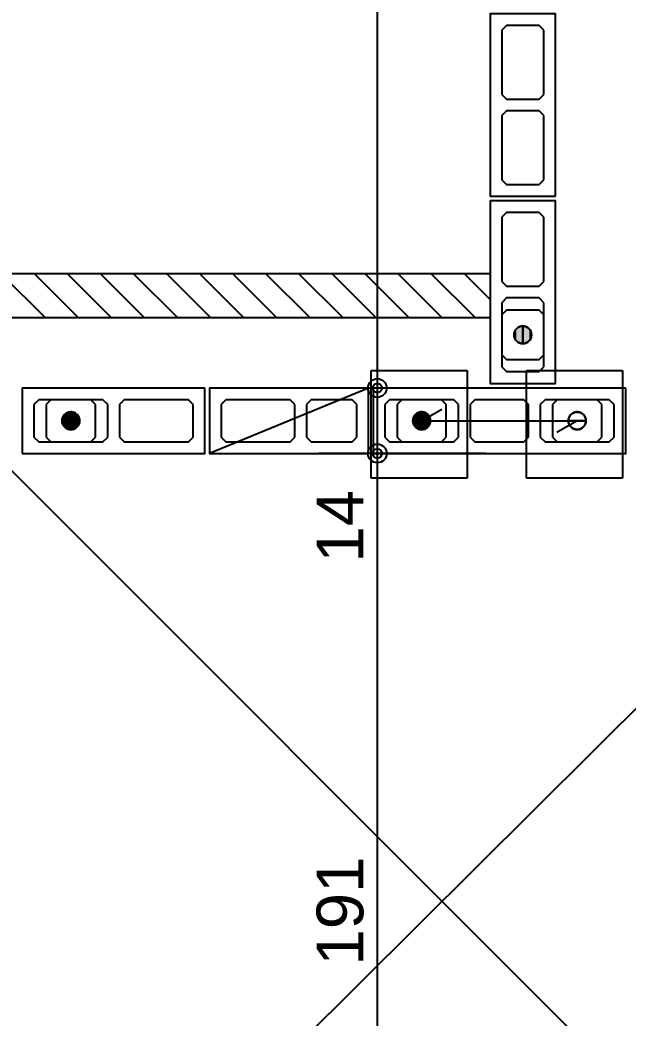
# Model space of a CAD drawing. Extents: x 0 to 119, y 0 to 84.
# Drawn here: x 34.424 to 37.024, y 59.912 to 64.181 of the extents above; entities that cross this region are included whole.
import ezdxf

# ---------------------------------------------------------------- set-up
doc = ezdxf.new("R2010")
doc.units = 0
doc.header["$MEASUREMENT"] = 0
doc.linetypes.add('ESTILO_TQS_0003', pattern=[1.5, 0.5, -0.4, 0.1, -0.5])
doc.linetypes.add('ESTILO_TQS_0005', pattern=[0.4, 0.3, -0.1])
for name, color, linetype in [('27', 250, 'CONTINUOUS'), ('29', 9, 'CONTINUOUS'), ('3', 7, 'CONTINUOUS'), ('31', 10, 'CONTINUOUS'), ('35', 255, 'CONTINUOUS')]:
    doc.layers.add(name, color=color, linetype=linetype)
doc.styles.add('TQS_ARIAL', font='arial.ttf')

msp = doc.modelspace()

# ---------------------------------------------------------------- linework, layer by layer
at = {"layer": '27', "color": 250, "linetype": 'ESTILO_TQS_0005'}
for points in [[(36.64366, 63.84168), (36.66366, 63.86168), (36.66366, 64.13668), (36.64366, 64.15668), (36.50366, 64.15668), (36.48366, 64.13668), (36.48366, 63.86168), (36.50366, 63.84168), (36.64366, 63.84168)], [(36.64366, 63.47668), (36.66366, 63.49668), (36.66366, 63.77168), (36.64366, 63.79168), (36.50366, 63.79168), (36.48366, 63.77168), (36.48366, 63.49668), (36.50366, 63.47668), (36.64366, 63.47668)], [(36.64366, 63.04168), (36.66366, 63.06168), (36.66366, 63.33668), (36.64366, 63.35668), (36.50366, 63.35668), (36.48366, 63.33668), (36.48366, 63.06168), (36.50366, 63.04168), (36.64366, 63.04168)], [(36.64366, 62.67668), (36.66366, 62.69668), (36.66366, 62.97168), (36.64366, 62.99168), (36.50366, 62.99168), (36.48366, 62.97168), (36.48366, 62.69668), (36.50366, 62.67668), (36.64366, 62.67668)], [(34.48366, 62.39668), (34.50366, 62.37668), (34.77866, 62.37668), (34.79866, 62.39668), (34.79866, 62.53668), (34.77866, 62.55668), (34.50366, 62.55668), (34.48366, 62.53668), (34.48366, 62.39668)], [(34.84866, 62.39668), (34.86866, 62.37668), (35.14366, 62.37668), (35.16366, 62.39668), (35.16366, 62.53668), (35.14366, 62.55668), (34.86866, 62.55668), (34.84866, 62.53668), (34.84866, 62.39668)], [(35.59866, 62.53668), (35.57866, 62.55668), (35.30366, 62.55668), (35.28366, 62.53668), (35.28366, 62.39668), (35.30366, 62.37668), (35.57866, 62.37668), (35.59866, 62.39668), (35.59866, 62.53668)], [(35.86366, 62.53668), (35.84366, 62.55668), (35.66866, 62.55668), (35.64866, 62.53668), (35.64866, 62.39668), (35.66866, 62.37668), (35.84366, 62.37668), (35.86366, 62.39668), (35.86366, 62.53668)], [(36.29866, 62.53668), (36.27866, 62.55668), (36.00366, 62.55668), (35.98366, 62.53668), (35.98366, 62.39668), (36.00366, 62.37668), (36.27866, 62.37668), (36.29866, 62.39668), (36.29866, 62.53668)], [(36.59866, 62.53668), (36.57866, 62.55668), (36.36866, 62.55668), (36.34866, 62.53668), (36.34866, 62.39668), (36.36866, 62.37668), (36.57866, 62.37668), (36.59866, 62.39668), (36.59866, 62.53668)], [(36.96366, 62.53668), (36.94366, 62.55668), (36.66866, 62.55668), (36.64866, 62.53668), (36.64866, 62.39668), (36.66866, 62.37668), (36.94366, 62.37668), (36.96366, 62.39668), (36.96366, 62.53668)]]:
    msp.add_lwpolyline(points, dxfattribs=at)
at = {"layer": '29', "color": 9, "linetype": 'Continuous'}
for p, q in [((34.342538, 63.096776), (34.532538, 62.906776)), ((34.48396, 63.096776), (34.67396, 62.906776)), ((34.625381, 63.096776), (34.815381, 62.906776)), ((34.766803, 63.096776), (34.956803, 62.906776)), ((34.908224, 63.096776), (35.098224, 62.906776)), ((35.049645, 63.096776), (35.239645, 62.906776)), ((35.191067, 63.096776), (35.381067, 62.906776)), ((35.332488, 63.096776), (35.522488, 62.906776)), ((35.473909, 63.096776), (35.663909, 62.906776)), ((35.615331, 63.096776), (35.805331, 62.906776)), ((35.756752, 63.096776), (35.946752, 62.906776)), ((35.898173, 63.096776), (36.088173, 62.906776)), ((36.039595, 63.096776), (36.229595, 62.906776)), ((36.181016, 63.096776), (36.371016, 62.906776)), ((36.322437, 63.096776), (36.43366, 62.985553)), ((38.13366, 58.50668), (34.31366, 62.32668)), ((34.31366, 58.50668), (38.13366, 62.30668))]:
    msp.add_line(p, q, dxfattribs=at)
msp.add_lwpolyline([(33.193618, 62.606428), (33.193618, 64.515662), (33.383514, 64.515662), (33.383514, 63.096776), (36.43366, 63.096776), (36.43366, 62.906776), (33.383618, 62.906776), (33.383618, 62.60668), (33.193618, 62.60668)], dxfattribs=at)
at = {"layer": '3', "color": 7, "linetype": 'Continuous'}
for p, q in [((36.50366, 62.93918), (36.48366, 62.91918)), ((36.48366, 62.91918), (36.48366, 62.74918)), ((36.64366, 62.93918), (36.50366, 62.93918)), ((36.66366, 62.91918), (36.64366, 62.93918)), ((36.66366, 62.74918), (36.66366, 62.91918)), ((36.48366, 62.74918), (36.50366, 62.72918)), ((36.64366, 62.72918), (36.66366, 62.74918)), ((36.50366, 62.72918), (36.64366, 62.72918)), ((35.91366, 62.60668), (35.23366, 62.32668)), ((34.55616, 62.55668), (34.53616, 62.53668)), ((34.53616, 62.53668), (34.53616, 62.39668)), ((34.72616, 62.55668), (34.55616, 62.55668)), ((34.74616, 62.53668), (34.72616, 62.55668)), ((34.74616, 62.39668), (34.74616, 62.53668)), ((36.05616, 62.55668), (36.03616, 62.53668)), ((36.03616, 62.53668), (36.03616, 62.39668)), ((36.22616, 62.55668), (36.05616, 62.55668)), ((36.24616, 62.53668), (36.22616, 62.55668)), ((36.24616, 62.39668), (36.24616, 62.53668)), ((36.72116, 62.55668), (36.70116, 62.53668)), ((36.70116, 62.53668), (36.70116, 62.39668)), ((36.89116, 62.55668), (36.72116, 62.55668)), ((36.91116, 62.53668), (36.89116, 62.55668)), ((36.91116, 62.39668), (36.91116, 62.53668)), ((36.14116, 62.46668), (36.227763, 62.51668)), ((36.14116, 62.46668), (36.80616, 62.46668)), ((36.80616, 62.46668), (36.719557, 62.41668)), ((34.53616, 62.39668), (34.55616, 62.37668)), ((34.55616, 62.37668), (34.72616, 62.37668)), ((34.72616, 62.37668), (34.74616, 62.39668)), ((36.03616, 62.39668), (36.05616, 62.37668)), ((36.05616, 62.37668), (36.22616, 62.37668)), ((36.22616, 62.37668), (36.24616, 62.39668)), ((36.70116, 62.39668), (36.72116, 62.37668)), ((36.72116, 62.37668), (36.89116, 62.37668)), ((36.89116, 62.37668), (36.91116, 62.39668))]:
    msp.add_line(p, q, dxfattribs=at)
for points in [[(36.71366, 63.42668), (36.71366, 64.20668), (36.43366, 64.20668), (36.43366, 63.42668), (36.71366, 63.42668)], [(36.71366, 62.62668), (36.71366, 63.40668), (36.43366, 63.40668), (36.43366, 62.62668), (36.71366, 62.62668)], [(36.57366, 62.83478), (36.573721, 62.834777), (36.573781, 62.834768), (36.57384, 62.834752), (36.573897, 62.834731), (36.573951, 62.834705), (36.574003, 62.834672), (36.574051, 62.834635), (36.574095, 62.834593), (36.574134, 62.834547), (36.574169, 62.834497), (36.574199, 62.834444), (36.574223, 62.834388), (36.574241, 62.83433), (36.574253, 62.834271), (36.574259, 62.83421), (36.574259, 62.83415), (36.574253, 62.834089), (36.574241, 62.83403), (36.574223, 62.833972), (36.574199, 62.833916), (36.574169, 62.833863), (36.574134, 62.833813), (36.574095, 62.833767), (36.574051, 62.833725), (36.574003, 62.833688), (36.573951, 62.833655), (36.573897, 62.833629), (36.57384, 62.833608), (36.573781, 62.833592), (36.573721, 62.833583), (36.57366, 62.83358), (36.57366, 62.87198), (36.569836, 62.871786), (36.566051, 62.871206), (36.562344, 62.870246), (36.558753, 62.868917), (36.555316, 62.86723), (36.552066, 62.865205), (36.549038, 62.862861), (36.546263, 62.860223), (36.543769, 62.857318), (36.541581, 62.854175), (36.539723, 62.850827), (36.538213, 62.847308), (36.537067, 62.843655), (36.536296, 62.839904), (36.535909, 62.836095), (36.535909, 62.832265), (36.536296, 62.828456), (36.537067, 62.824705), (36.538213, 62.821052), (36.539723, 62.817533), (36.541581, 62.814185), (36.543769, 62.811042), (36.546263, 62.808137), (36.549038, 62.805499), (36.552066, 62.803155), (36.555316, 62.80113), (36.558753, 62.799443), (36.562344, 62.798114), (36.566051, 62.797154), (36.569836, 62.796574), (36.57366, 62.79638), (36.57366, 62.83478)], [(36.57366, 62.83358), (36.573599, 62.833583), (36.573539, 62.833592), (36.57348, 62.833608), (36.573423, 62.833629), (36.573369, 62.833655), (36.573317, 62.833688), (36.573269, 62.833725), (36.573225, 62.833767), (36.573186, 62.833813), (36.573151, 62.833863), (36.573121, 62.833916), (36.573097, 62.833972), (36.573079, 62.83403), (36.573067, 62.834089), (36.573061, 62.83415), (36.573061, 62.83421), (36.573067, 62.834271), (36.573079, 62.83433), (36.573097, 62.834388), (36.573121, 62.834444), (36.573151, 62.834497), (36.573186, 62.834547), (36.573225, 62.834593), (36.573269, 62.834635), (36.573317, 62.834672), (36.573369, 62.834705), (36.573423, 62.834731), (36.57348, 62.834752), (36.573539, 62.834768), (36.573599, 62.834777), (36.57366, 62.83478), (36.57366, 62.79638), (36.577484, 62.796574), (36.581269, 62.797154), (36.584976, 62.798114), (36.588567, 62.799443), (36.592004, 62.80113), (36.595254, 62.803155), (36.598282, 62.805499), (36.601057, 62.808137), (36.603551, 62.811042), (36.605739, 62.814185), (36.607597, 62.817533), (36.609107, 62.821052), (36.610253, 62.824705), (36.611024, 62.828456), (36.611411, 62.832265), (36.611411, 62.836095), (36.611024, 62.839904), (36.610253, 62.843655), (36.609107, 62.847308), (36.607597, 62.850827), (36.605739, 62.854175), (36.603551, 62.857318), (36.601057, 62.860223), (36.598282, 62.862861), (36.595254, 62.865205), (36.592004, 62.86723), (36.588567, 62.868917), (36.584976, 62.870246), (36.581269, 62.871206), (36.577484, 62.871786), (36.57366, 62.87198), (36.57366, 62.83358)], [(34.43366, 62.32668), (35.21366, 62.32668), (35.21366, 62.60668), (34.43366, 62.60668), (34.43366, 62.32668)], [(35.91366, 62.60668), (35.23366, 62.60668), (35.23366, 62.32668), (35.91366, 62.32668), (35.91366, 62.60668)], [(37.01366, 62.60668), (35.93366, 62.60668), (35.93366, 62.32668), (37.01366, 62.32668), (37.01366, 62.60668)], [(34.64176, 62.46668), (34.641757, 62.466619), (34.641748, 62.466559), (34.641732, 62.4665), (34.641711, 62.466443), (34.641685, 62.466389), (34.641652, 62.466337), (34.641615, 62.466289), (34.641573, 62.466245), (34.641527, 62.466206), (34.641477, 62.466171), (34.641424, 62.466141), (34.641368, 62.466117), (34.64131, 62.466099), (34.641251, 62.466087), (34.64119, 62.466081), (34.64113, 62.466081), (34.641069, 62.466087), (34.64101, 62.466099), (34.640952, 62.466117), (34.640896, 62.466141), (34.640843, 62.466171), (34.640793, 62.466206), (34.640747, 62.466245), (34.640705, 62.466289), (34.640668, 62.466337), (34.640635, 62.466389), (34.640609, 62.466443), (34.640588, 62.4665), (34.640572, 62.466559), (34.640563, 62.466619), (34.64056, 62.46668), (34.67896, 62.46668), (34.678766, 62.470504), (34.678186, 62.474289), (34.677226, 62.477996), (34.675897, 62.481587), (34.67421, 62.485024), (34.672185, 62.488274), (34.669841, 62.491302), (34.667203, 62.494077), (34.664298, 62.496571), (34.661155, 62.498759), (34.657807, 62.500617), (34.654288, 62.502127), (34.650635, 62.503273), (34.646884, 62.504044), (34.643075, 62.504431), (34.639245, 62.504431), (34.635436, 62.504044), (34.631685, 62.503273), (34.628032, 62.502127), (34.624513, 62.500617), (34.621165, 62.498759), (34.618022, 62.496571), (34.615117, 62.494077), (34.612479, 62.491302), (34.610135, 62.488274), (34.60811, 62.485024), (34.606423, 62.481587), (34.605094, 62.477996), (34.604134, 62.474289), (34.603554, 62.470504), (34.60336, 62.46668), (34.64176, 62.46668)], [(36.14176, 62.46668), (36.141757, 62.466619), (36.141748, 62.466559), (36.141732, 62.4665), (36.141711, 62.466443), (36.141685, 62.466389), (36.141652, 62.466337), (36.141615, 62.466289), (36.141573, 62.466245), (36.141527, 62.466206), (36.141477, 62.466171), (36.141424, 62.466141), (36.141368, 62.466117), (36.14131, 62.466099), (36.141251, 62.466087), (36.14119, 62.466081), (36.14113, 62.466081), (36.141069, 62.466087), (36.14101, 62.466099), (36.140952, 62.466117), (36.140896, 62.466141), (36.140843, 62.466171), (36.140793, 62.466206), (36.140747, 62.466245), (36.140705, 62.466289), (36.140668, 62.466337), (36.140635, 62.466389), (36.140609, 62.466443), (36.140588, 62.4665), (36.140572, 62.466559), (36.140563, 62.466619), (36.14056, 62.46668), (36.17896, 62.46668), (36.178766, 62.470504), (36.178186, 62.474289), (36.177226, 62.477996), (36.175897, 62.481587), (36.17421, 62.485024), (36.172185, 62.488274), (36.169841, 62.491302), (36.167203, 62.494077), (36.164298, 62.496571), (36.161155, 62.498759), (36.157807, 62.500617), (36.154288, 62.502127), (36.150635, 62.503273), (36.146884, 62.504044), (36.143075, 62.504431), (36.139245, 62.504431), (36.135436, 62.504044), (36.131685, 62.503273), (36.128032, 62.502127), (36.124513, 62.500617), (36.121165, 62.498759), (36.118022, 62.496571), (36.115117, 62.494077), (36.112479, 62.491302), (36.110135, 62.488274), (36.10811, 62.485024), (36.106423, 62.481587), (36.105094, 62.477996), (36.104134, 62.474289), (36.103554, 62.470504), (36.10336, 62.46668), (36.14176, 62.46668)], [(36.80676, 62.46668), (36.806757, 62.466619), (36.806748, 62.466559), (36.806732, 62.4665), (36.806711, 62.466443), (36.806685, 62.466389), (36.806652, 62.466337), (36.806615, 62.466289), (36.806573, 62.466245), (36.806527, 62.466206), (36.806477, 62.466171), (36.806424, 62.466141), (36.806368, 62.466117), (36.80631, 62.466099), (36.806251, 62.466087), (36.80619, 62.466081), (36.80613, 62.466081), (36.806069, 62.466087), (36.80601, 62.466099), (36.805952, 62.466117), (36.805896, 62.466141), (36.805843, 62.466171), (36.805793, 62.466206), (36.805747, 62.466245), (36.805705, 62.466289), (36.805668, 62.466337), (36.805635, 62.466389), (36.805609, 62.466443), (36.805588, 62.4665), (36.805572, 62.466559), (36.805563, 62.466619), (36.80556, 62.46668), (36.84396, 62.46668), (36.843766, 62.470504), (36.843186, 62.474289), (36.842226, 62.477996), (36.840897, 62.481587), (36.83921, 62.485024), (36.837185, 62.488274), (36.834841, 62.491302), (36.832203, 62.494077), (36.829298, 62.496571), (36.826155, 62.498759), (36.822807, 62.500617), (36.819288, 62.502127), (36.815635, 62.503273), (36.811884, 62.504044), (36.808075, 62.504431), (36.804245, 62.504431), (36.800436, 62.504044), (36.796685, 62.503273), (36.793032, 62.502127), (36.789513, 62.500617), (36.786165, 62.498759), (36.783022, 62.496571), (36.780117, 62.494077), (36.777479, 62.491302), (36.775135, 62.488274), (36.77311, 62.485024), (36.771423, 62.481587), (36.770094, 62.477996), (36.769134, 62.474289), (36.768554, 62.470504), (36.76836, 62.46668), (36.80676, 62.46668)], [(34.64056, 62.46668), (34.640563, 62.466741), (34.640572, 62.466801), (34.640588, 62.46686), (34.640609, 62.466917), (34.640635, 62.466971), (34.640668, 62.467023), (34.640705, 62.467071), (34.640747, 62.467115), (34.640793, 62.467154), (34.640843, 62.467189), (34.640896, 62.467219), (34.640952, 62.467243), (34.64101, 62.467261), (34.641069, 62.467273), (34.64113, 62.467279), (34.64119, 62.467279), (34.641251, 62.467273), (34.64131, 62.467261), (34.641368, 62.467243), (34.641424, 62.467219), (34.641477, 62.467189), (34.641527, 62.467154), (34.641573, 62.467115), (34.641615, 62.467071), (34.641652, 62.467023), (34.641685, 62.466971), (34.641711, 62.466917), (34.641732, 62.46686), (34.641748, 62.466801), (34.641757, 62.466741), (34.64176, 62.46668), (34.60336, 62.46668), (34.603554, 62.462856), (34.604134, 62.459071), (34.605094, 62.455364), (34.606423, 62.451773), (34.60811, 62.448336), (34.610135, 62.445086), (34.612479, 62.442058), (34.615117, 62.439283), (34.618022, 62.436789), (34.621165, 62.434601), (34.624513, 62.432743), (34.628032, 62.431233), (34.631685, 62.430087), (34.635436, 62.429316), (34.639245, 62.428929), (34.643075, 62.428929), (34.646884, 62.429316), (34.650635, 62.430087), (34.654288, 62.431233), (34.657807, 62.432743), (34.661155, 62.434601), (34.664298, 62.436789), (34.667203, 62.439283), (34.669841, 62.442058), (34.672185, 62.445086), (34.67421, 62.448336), (34.675897, 62.451773), (34.677226, 62.455364), (34.678186, 62.459071), (34.678766, 62.462856), (34.67896, 62.46668), (34.64056, 62.46668)], [(36.14056, 62.46668), (36.140563, 62.466741), (36.140572, 62.466801), (36.140588, 62.46686), (36.140609, 62.466917), (36.140635, 62.466971), (36.140668, 62.467023), (36.140705, 62.467071), (36.140747, 62.467115), (36.140793, 62.467154), (36.140843, 62.467189), (36.140896, 62.467219), (36.140952, 62.467243), (36.14101, 62.467261), (36.141069, 62.467273), (36.14113, 62.467279), (36.14119, 62.467279), (36.141251, 62.467273), (36.14131, 62.467261), (36.141368, 62.467243), (36.141424, 62.467219), (36.141477, 62.467189), (36.141527, 62.467154), (36.141573, 62.467115), (36.141615, 62.467071), (36.141652, 62.467023), (36.141685, 62.466971), (36.141711, 62.466917), (36.141732, 62.46686), (36.141748, 62.466801), (36.141757, 62.466741), (36.14176, 62.46668), (36.10336, 62.46668), (36.103554, 62.462856), (36.104134, 62.459071), (36.105094, 62.455364), (36.106423, 62.451773), (36.10811, 62.448336), (36.110135, 62.445086), (36.112479, 62.442058), (36.115117, 62.439283), (36.118022, 62.436789), (36.121165, 62.434601), (36.124513, 62.432743), (36.128032, 62.431233), (36.131685, 62.430087), (36.135436, 62.429316), (36.139245, 62.428929), (36.143075, 62.428929), (36.146884, 62.429316), (36.150635, 62.430087), (36.154288, 62.431233), (36.157807, 62.432743), (36.161155, 62.434601), (36.164298, 62.436789), (36.167203, 62.439283), (36.169841, 62.442058), (36.172185, 62.445086), (36.17421, 62.448336), (36.175897, 62.451773), (36.177226, 62.455364), (36.178186, 62.459071), (36.178766, 62.462856), (36.17896, 62.46668), (36.14056, 62.46668)], [(36.80556, 62.46668), (36.805563, 62.466741), (36.805572, 62.466801), (36.805588, 62.46686), (36.805609, 62.466917), (36.805635, 62.466971), (36.805668, 62.467023), (36.805705, 62.467071), (36.805747, 62.467115), (36.805793, 62.467154), (36.805843, 62.467189), (36.805896, 62.467219), (36.805952, 62.467243), (36.80601, 62.467261), (36.806069, 62.467273), (36.80613, 62.467279), (36.80619, 62.467279), (36.806251, 62.467273), (36.80631, 62.467261), (36.806368, 62.467243), (36.806424, 62.467219), (36.806477, 62.467189), (36.806527, 62.467154), (36.806573, 62.467115), (36.806615, 62.467071), (36.806652, 62.467023), (36.806685, 62.466971), (36.806711, 62.466917), (36.806732, 62.46686), (36.806748, 62.466801), (36.806757, 62.466741), (36.80676, 62.46668), (36.76836, 62.46668), (36.768554, 62.462856), (36.769134, 62.459071), (36.770094, 62.455364), (36.771423, 62.451773), (36.77311, 62.448336), (36.775135, 62.445086), (36.777479, 62.442058), (36.780117, 62.439283), (36.783022, 62.436789), (36.786165, 62.434601), (36.789513, 62.432743), (36.793032, 62.431233), (36.796685, 62.430087), (36.800436, 62.429316), (36.804245, 62.428929), (36.808075, 62.428929), (36.811884, 62.429316), (36.815635, 62.430087), (36.819288, 62.431233), (36.822807, 62.432743), (36.826155, 62.434601), (36.829298, 62.436789), (36.832203, 62.439283), (36.834841, 62.442058), (36.837185, 62.445086), (36.83921, 62.448336), (36.840897, 62.451773), (36.842226, 62.455364), (36.843186, 62.459071), (36.843766, 62.462856), (36.84396, 62.46668), (36.80556, 62.46668)]]:
    msp.add_lwpolyline(points, dxfattribs=at)
for centre in [(36.57366, 62.83418), (34.64116, 62.46668), (36.14116, 62.46668), (36.80616, 62.46668)]:
    msp.add_circle(centre, 0.0372, dxfattribs=at)
for points in [[(36.535909, 62.836095), (36.535909, 62.832265), (36.536296, 62.839904)], [(36.535909, 62.832265), (36.536296, 62.828456), (36.536296, 62.839904)], [(36.536296, 62.839904), (36.536296, 62.828456), (36.537067, 62.843655)], [(36.536296, 62.828456), (36.537067, 62.824705), (36.537067, 62.843655)], [(36.537067, 62.843655), (36.537067, 62.824705), (36.538213, 62.847308)], [(36.537067, 62.824705), (36.538213, 62.821052), (36.538213, 62.847308)], [(36.538213, 62.847308), (36.538213, 62.821052), (36.539723, 62.850827)], [(36.538213, 62.821052), (36.539723, 62.817533), (36.539723, 62.850827)], [(36.539723, 62.850827), (36.539723, 62.817533), (36.541581, 62.854175)], [(36.539723, 62.817533), (36.541581, 62.814185), (36.541581, 62.854175)], [(36.541581, 62.854175), (36.541581, 62.814185), (36.543769, 62.857318)], [(36.541581, 62.814185), (36.543769, 62.811042), (36.543769, 62.857318)], [(36.543769, 62.857318), (36.543769, 62.811042), (36.546263, 62.860223)], [(36.543769, 62.811042), (36.546263, 62.808137), (36.546263, 62.860223)], [(36.546263, 62.860223), (36.546263, 62.808137), (36.549038, 62.862861)], [(36.546263, 62.808137), (36.549038, 62.805499), (36.549038, 62.862861)], [(36.549038, 62.862861), (36.549038, 62.805499), (36.552066, 62.865205)], [(36.549038, 62.805499), (36.552066, 62.803155), (36.552066, 62.865205)], [(36.552066, 62.865205), (36.552066, 62.803155), (36.555316, 62.86723)], [(36.552066, 62.803155), (36.555316, 62.80113), (36.555316, 62.86723)], [(36.555316, 62.86723), (36.555316, 62.80113), (36.558753, 62.868917)], [(36.555316, 62.80113), (36.558753, 62.799443), (36.558753, 62.868917)], [(36.558753, 62.868917), (36.558753, 62.799443), (36.562344, 62.870246)], [(36.558753, 62.799443), (36.562344, 62.798114), (36.562344, 62.870246)], [(36.562344, 62.870246), (36.562344, 62.798114), (36.566051, 62.871206)], [(36.562344, 62.798114), (36.566051, 62.797154), (36.566051, 62.871206)], [(36.569836, 62.796574), (36.569836, 62.871786), (36.566051, 62.797154)], [(36.566051, 62.871206), (36.566051, 62.797154), (36.569836, 62.871786)], [(36.569836, 62.796574), (36.57366, 62.83478), (36.57366, 62.87198)], [(36.569836, 62.796574), (36.57366, 62.87198), (36.569836, 62.871786)], [(36.569836, 62.796574), (36.57366, 62.79638), (36.57366, 62.83478)], [(36.573225, 62.833767), (36.57366, 62.83358), (36.573186, 62.833813)], [(36.57366, 62.83358), (36.57366, 62.83358), (36.573186, 62.833813)], [(36.573186, 62.833813), (36.57366, 62.83358), (36.573186, 62.833813)], [(36.57366, 62.83358), (36.57366, 62.83358), (36.573186, 62.833813)], [(36.573186, 62.833813), (36.57366, 62.83358), (36.573186, 62.833813)], [(36.57366, 62.83358), (36.57366, 62.83358), (36.573186, 62.833813)], [(36.573269, 62.833725), (36.57366, 62.83358), (36.573225, 62.833767)], [(36.57366, 62.83358), (36.57366, 62.83358), (36.573225, 62.833767)], [(36.573225, 62.833767), (36.57366, 62.83358), (36.573225, 62.833767)], [(36.57366, 62.83358), (36.57366, 62.83358), (36.573225, 62.833767)], [(36.573317, 62.833688), (36.57366, 62.83358), (36.573269, 62.833725)], [(36.57366, 62.83358), (36.57366, 62.83358), (36.573269, 62.833725)], [(36.573369, 62.833655), (36.57366, 62.83358), (36.573317, 62.833688)], [(36.57366, 62.83358), (36.57366, 62.83358), (36.573317, 62.833688)], [(36.57348, 62.833608), (36.57366, 62.83358), (36.573369, 62.833655)], [(36.57366, 62.83358), (36.57366, 62.83358), (36.573369, 62.833655)], [(36.57366, 62.83358), (36.57366, 62.83358), (36.57348, 62.833608)], [(36.57366, 62.83358), (36.57366, 62.83358), (36.57348, 62.833608)], [(36.57366, 62.83358), (36.577484, 62.871786), (36.57366, 62.87198)], [(36.57366, 62.83358), (36.57366, 62.79638), (36.577484, 62.871786)], [(36.57366, 62.79638), (36.577484, 62.796574), (36.577484, 62.871786)], [(36.57366, 62.83478), (36.574134, 62.834547), (36.57366, 62.83478)], [(36.574134, 62.834547), (36.574134, 62.834547), (36.57366, 62.83478)], [(36.57366, 62.83478), (36.574134, 62.834547), (36.57366, 62.83478)], [(36.574134, 62.834547), (36.574134, 62.834547), (36.57366, 62.83478)], [(36.57366, 62.83478), (36.574134, 62.834547), (36.57366, 62.83478)], [(36.574134, 62.834547), (36.574095, 62.834593), (36.57366, 62.83478)], [(36.57366, 62.83478), (36.574095, 62.834593), (36.57366, 62.83478)], [(36.574095, 62.834593), (36.574095, 62.834593), (36.57366, 62.83478)], [(36.57366, 62.83478), (36.574095, 62.834593), (36.57366, 62.83478)], [(36.574095, 62.834593), (36.574051, 62.834635), (36.57366, 62.83478)], [(36.57366, 62.83478), (36.574051, 62.834635), (36.57366, 62.83478)], [(36.574051, 62.834635), (36.574003, 62.834672), (36.57366, 62.83478)], [(36.57366, 62.83478), (36.574003, 62.834672), (36.57366, 62.83478)], [(36.574003, 62.834672), (36.573951, 62.834705), (36.57366, 62.83478)], [(36.57366, 62.83478), (36.573951, 62.834705), (36.57366, 62.83478)], [(36.573951, 62.834705), (36.57384, 62.834752), (36.57366, 62.83478)], [(36.57366, 62.83478), (36.57384, 62.834752), (36.57366, 62.83478)], [(36.57384, 62.834752), (36.57366, 62.83478), (36.57366, 62.83478)], [(36.57366, 62.83478), (36.57366, 62.83478), (36.57366, 62.83478)], [(36.57366, 62.83478), (36.57366, 62.83478), (36.57366, 62.83478)], [(36.57366, 62.83478), (36.57366, 62.83478), (36.57366, 62.83478)], [(36.57366, 62.83478), (36.57366, 62.83478), (36.57366, 62.83478)], [(36.57366, 62.83478), (36.57366, 62.83478), (36.57366, 62.83478)], [(36.57366, 62.83478), (36.57366, 62.83478), (36.57366, 62.83478)], [(36.57366, 62.83478), (36.57366, 62.83478), (36.57366, 62.83478)], [(36.57366, 62.83478), (36.57366, 62.83478), (36.57366, 62.83478)], [(36.57366, 62.83478), (36.57366, 62.83478), (36.57366, 62.83478)], [(36.57366, 62.83478), (36.57366, 62.83478), (36.57366, 62.83478)], [(36.57366, 62.83478), (36.57366, 62.83478), (36.57366, 62.83478)], [(36.57366, 62.83478), (36.57366, 62.83478), (36.57366, 62.83478)], [(36.57366, 62.83358), (36.57366, 62.83358), (36.57366, 62.83358)], [(36.57366, 62.83358), (36.57366, 62.83358), (36.57366, 62.83358)], [(36.57366, 62.83358), (36.57366, 62.83358), (36.57366, 62.83358)], [(36.57366, 62.83358), (36.57366, 62.83358), (36.57366, 62.83358)], [(36.57366, 62.83358), (36.57366, 62.83358), (36.57366, 62.83358)], [(36.57366, 62.83358), (36.57366, 62.83358), (36.57366, 62.83358)], [(36.57366, 62.83358), (36.57366, 62.83358), (36.57366, 62.83358)], [(36.57366, 62.83358), (36.57366, 62.83358), (36.57366, 62.83358)], [(36.57366, 62.83358), (36.57366, 62.83358), (36.57366, 62.83358)], [(36.57366, 62.83358), (36.57366, 62.83358), (36.57366, 62.83358)], [(36.57366, 62.83358), (36.57366, 62.83358), (36.57366, 62.83358)], [(36.57366, 62.83358), (36.57366, 62.83358), (36.57366, 62.83358)], [(36.577484, 62.871786), (36.577484, 62.796574), (36.581269, 62.871206)], [(36.577484, 62.796574), (36.581269, 62.797154), (36.581269, 62.871206)], [(36.581269, 62.871206), (36.581269, 62.797154), (36.584976, 62.870246)], [(36.581269, 62.797154), (36.584976, 62.798114), (36.584976, 62.870246)], [(36.584976, 62.870246), (36.584976, 62.798114), (36.588567, 62.868917)], [(36.584976, 62.798114), (36.588567, 62.799443), (36.588567, 62.868917)], [(36.588567, 62.868917), (36.588567, 62.799443), (36.592004, 62.86723)], [(36.588567, 62.799443), (36.592004, 62.80113), (36.592004, 62.86723)], [(36.592004, 62.86723), (36.592004, 62.80113), (36.595254, 62.865205)], [(36.592004, 62.80113), (36.595254, 62.803155), (36.595254, 62.865205)], [(36.595254, 62.865205), (36.595254, 62.803155), (36.598282, 62.862861)], [(36.595254, 62.803155), (36.598282, 62.805499), (36.598282, 62.862861)], [(36.598282, 62.862861), (36.598282, 62.805499), (36.601057, 62.860223)], [(36.598282, 62.805499), (36.601057, 62.808137), (36.601057, 62.860223)], [(36.601057, 62.860223), (36.601057, 62.808137), (36.603551, 62.857318)], [(36.601057, 62.808137), (36.603551, 62.811042), (36.603551, 62.857318)], [(36.603551, 62.857318), (36.603551, 62.811042), (36.605739, 62.854175)], [(36.603551, 62.811042), (36.605739, 62.814185), (36.605739, 62.854175)], [(36.605739, 62.854175), (36.605739, 62.814185), (36.607597, 62.850827)], [(36.605739, 62.814185), (36.607597, 62.817533), (36.607597, 62.850827)], [(36.607597, 62.850827), (36.607597, 62.817533), (36.609107, 62.847308)], [(36.607597, 62.817533), (36.609107, 62.821052), (36.609107, 62.847308)], [(36.609107, 62.847308), (36.609107, 62.821052), (36.610253, 62.843655)], [(36.609107, 62.821052), (36.610253, 62.824705), (36.610253, 62.843655)], [(36.610253, 62.843655), (36.610253, 62.824705), (36.611024, 62.839904)], [(36.610253, 62.824705), (36.611024, 62.828456), (36.611024, 62.839904)], [(36.611024, 62.839904), (36.611024, 62.828456), (36.611411, 62.836095)], [(36.611024, 62.828456), (36.611411, 62.832265), (36.611411, 62.836095)], [(34.64176, 62.46668), (34.612479, 62.491302), (34.610135, 62.488274)], [(34.64176, 62.46668), (34.615117, 62.494077), (34.612479, 62.491302)], [(34.64176, 62.46668), (34.618022, 62.496571), (34.615117, 62.494077)], [(34.64176, 62.46668), (34.621165, 62.498759), (34.618022, 62.496571)], [(34.64176, 62.46668), (34.624513, 62.500617), (34.621165, 62.498759)], [(34.64176, 62.46668), (34.628032, 62.502127), (34.624513, 62.500617)], [(34.64176, 62.46668), (34.631685, 62.503273), (34.628032, 62.502127)], [(34.64176, 62.46668), (34.635436, 62.504044), (34.631685, 62.503273)], [(34.64176, 62.46668), (34.639245, 62.504431), (34.635436, 62.504044)], [(34.64176, 62.46668), (34.643075, 62.504431), (34.639245, 62.504431)], [(34.67896, 62.46668), (34.643075, 62.504431), (34.64176, 62.46668)], [(34.67896, 62.46668), (34.646884, 62.504044), (34.643075, 62.504431)], [(34.67896, 62.46668), (34.650635, 62.503273), (34.646884, 62.504044)], [(34.67896, 62.46668), (34.654288, 62.502127), (34.650635, 62.503273)], [(34.67896, 62.46668), (34.657807, 62.500617), (34.654288, 62.502127)], [(34.67896, 62.46668), (34.661155, 62.498759), (34.657807, 62.500617)], [(34.67896, 62.46668), (34.664298, 62.496571), (34.661155, 62.498759)], [(34.67896, 62.46668), (34.667203, 62.494077), (34.664298, 62.496571)], [(34.67896, 62.46668), (34.669841, 62.491302), (34.667203, 62.494077)], [(34.67896, 62.46668), (34.672185, 62.488274), (34.669841, 62.491302)], [(36.14176, 62.46668), (36.112479, 62.491302), (36.110135, 62.488274)], [(36.14176, 62.46668), (36.115117, 62.494077), (36.112479, 62.491302)], [(36.14176, 62.46668), (36.118022, 62.496571), (36.115117, 62.494077)], [(36.14176, 62.46668), (36.121165, 62.498759), (36.118022, 62.496571)], [(36.14176, 62.46668), (36.124513, 62.500617), (36.121165, 62.498759)], [(36.14176, 62.46668), (36.128032, 62.502127), (36.124513, 62.500617)], [(36.14176, 62.46668), (36.131685, 62.503273), (36.128032, 62.502127)], [(36.14176, 62.46668), (36.135436, 62.504044), (36.131685, 62.503273)], [(36.14176, 62.46668), (36.139245, 62.504431), (36.135436, 62.504044)], [(36.14176, 62.46668), (36.143075, 62.504431), (36.139245, 62.504431)], [(36.17896, 62.46668), (36.143075, 62.504431), (36.14176, 62.46668)], [(36.17896, 62.46668), (36.146884, 62.504044), (36.143075, 62.504431)], [(36.17896, 62.46668), (36.150635, 62.503273), (36.146884, 62.504044)], [(36.17896, 62.46668), (36.154288, 62.502127), (36.150635, 62.503273)], [(36.17896, 62.46668), (36.157807, 62.500617), (36.154288, 62.502127)], [(36.17896, 62.46668), (36.161155, 62.498759), (36.157807, 62.500617)], [(36.17896, 62.46668), (36.164298, 62.496571), (36.161155, 62.498759)], [(36.17896, 62.46668), (36.167203, 62.494077), (36.164298, 62.496571)], [(36.17896, 62.46668), (36.169841, 62.491302), (36.167203, 62.494077)], [(36.17896, 62.46668), (36.172185, 62.488274), (36.169841, 62.491302)], [(34.64176, 62.46668), (34.603554, 62.470504), (34.60336, 62.46668)], [(34.64056, 62.46668), (34.60336, 62.46668), (34.603554, 62.462856)], [(34.64176, 62.46668), (34.604134, 62.474289), (34.603554, 62.470504)], [(34.64056, 62.46668), (34.603554, 62.462856), (34.604134, 62.459071)], [(34.64176, 62.46668), (34.605094, 62.477996), (34.604134, 62.474289)], [(34.64056, 62.46668), (34.604134, 62.459071), (34.605094, 62.455364)], [(34.64176, 62.46668), (34.606423, 62.481587), (34.605094, 62.477996)], [(34.64056, 62.46668), (34.605094, 62.455364), (34.606423, 62.451773)], [(34.64176, 62.46668), (34.60811, 62.485024), (34.606423, 62.481587)], [(34.64056, 62.46668), (34.606423, 62.451773), (34.60811, 62.448336)], [(34.64176, 62.46668), (34.610135, 62.488274), (34.60811, 62.485024)], [(34.64056, 62.46668), (34.60811, 62.448336), (34.610135, 62.445086)], [(34.64056, 62.46668), (34.610135, 62.445086), (34.612479, 62.442058)], [(34.64056, 62.46668), (34.612479, 62.442058), (34.615117, 62.439283)], [(34.64056, 62.46668), (34.615117, 62.439283), (34.618022, 62.436789)], [(34.64056, 62.46668), (34.618022, 62.436789), (34.621165, 62.434601)], [(34.64056, 62.46668), (34.621165, 62.434601), (34.624513, 62.432743)], [(34.64056, 62.46668), (34.624513, 62.432743), (34.628032, 62.431233)], [(34.64056, 62.46668), (34.628032, 62.431233), (34.631685, 62.430087)], [(34.64056, 62.46668), (34.631685, 62.430087), (34.635436, 62.429316)], [(34.64056, 62.46668), (34.635436, 62.429316), (34.639245, 62.428929)], [(34.64056, 62.46668), (34.639245, 62.428929), (34.643075, 62.428929)], [(34.640793, 62.467154), (34.640588, 62.46686), (34.64056, 62.46668)], [(34.640793, 62.467154), (34.64056, 62.46668), (34.64056, 62.46668)], [(34.640793, 62.467154), (34.64056, 62.46668), (34.64056, 62.46668)], [(34.640793, 62.467154), (34.64056, 62.46668), (34.64056, 62.46668)], [(34.640793, 62.467154), (34.64056, 62.46668), (34.64056, 62.46668)], [(34.640793, 62.467154), (34.64056, 62.46668), (34.64056, 62.46668)], [(34.640793, 62.467154), (34.64056, 62.46668), (34.64056, 62.46668)], [(34.640793, 62.467154), (34.64056, 62.46668), (34.64056, 62.46668)], [(34.640793, 62.467154), (34.64056, 62.46668), (34.64056, 62.46668)], [(34.640793, 62.467154), (34.64056, 62.46668), (34.64056, 62.46668)], [(34.640793, 62.467154), (34.64056, 62.46668), (34.64056, 62.46668)], [(34.640793, 62.467154), (34.64056, 62.46668), (34.64056, 62.46668)], [(34.640793, 62.467154), (34.64056, 62.46668), (34.64056, 62.46668)], [(34.640793, 62.467154), (34.64056, 62.46668), (34.64056, 62.46668)], [(34.640793, 62.467154), (34.64056, 62.46668), (34.64056, 62.46668)], [(34.640793, 62.467154), (34.64056, 62.46668), (34.64056, 62.46668)], [(34.640793, 62.467154), (34.64056, 62.46668), (34.64056, 62.46668)], [(34.640793, 62.467154), (34.64056, 62.46668), (34.64056, 62.46668)], [(34.640793, 62.467154), (34.64056, 62.46668), (34.64056, 62.46668)], [(34.640793, 62.467154), (34.64056, 62.46668), (34.64056, 62.46668)], [(34.640793, 62.467154), (34.64056, 62.46668), (34.64056, 62.46668)], [(34.640793, 62.467154), (34.64056, 62.46668), (34.64056, 62.46668)], [(34.640793, 62.467154), (34.64056, 62.46668), (34.64056, 62.46668)], [(34.64056, 62.46668), (34.643075, 62.428929), (34.67896, 62.46668)], [(34.640793, 62.467154), (34.640635, 62.466971), (34.640588, 62.46686)], [(34.640793, 62.467154), (34.640668, 62.467023), (34.640635, 62.466971)], [(34.640793, 62.467154), (34.640705, 62.467071), (34.640668, 62.467023)], [(34.640793, 62.467154), (34.640747, 62.467115), (34.640705, 62.467071)], [(34.640793, 62.467154), (34.640793, 62.467154), (34.640747, 62.467115)], [(34.640793, 62.467154), (34.640747, 62.467115), (34.640747, 62.467115)], [(34.640793, 62.467154), (34.640793, 62.467154), (34.640793, 62.467154)], [(34.64176, 62.46668), (34.641527, 62.466206), (34.641527, 62.466206)], [(34.64176, 62.46668), (34.641527, 62.466206), (34.641527, 62.466206)], [(34.64176, 62.46668), (34.641527, 62.466206), (34.641573, 62.466245)], [(34.64176, 62.46668), (34.641573, 62.466245), (34.641573, 62.466245)], [(34.64176, 62.46668), (34.641573, 62.466245), (34.641615, 62.466289)], [(34.64176, 62.46668), (34.641615, 62.466289), (34.641652, 62.466337)], [(34.64176, 62.46668), (34.641652, 62.466337), (34.641685, 62.466389)], [(34.64176, 62.46668), (34.641685, 62.466389), (34.641732, 62.4665)], [(34.64176, 62.46668), (34.641732, 62.4665), (34.64176, 62.46668)], [(34.64176, 62.46668), (34.64176, 62.46668), (34.64176, 62.46668)], [(34.64176, 62.46668), (34.64176, 62.46668), (34.64176, 62.46668)], [(34.64176, 62.46668), (34.64176, 62.46668), (34.64176, 62.46668)], [(34.64176, 62.46668), (34.64176, 62.46668), (34.64176, 62.46668)], [(34.64176, 62.46668), (34.64176, 62.46668), (34.64176, 62.46668)], [(34.64176, 62.46668), (34.64176, 62.46668), (34.64176, 62.46668)], [(34.64176, 62.46668), (34.64176, 62.46668), (34.64176, 62.46668)], [(34.64176, 62.46668), (34.64176, 62.46668), (34.64176, 62.46668)], [(34.64176, 62.46668), (34.64176, 62.46668), (34.64176, 62.46668)], [(34.64176, 62.46668), (34.64176, 62.46668), (34.64176, 62.46668)], [(34.64176, 62.46668), (34.64176, 62.46668), (34.64176, 62.46668)], [(34.64176, 62.46668), (34.64176, 62.46668), (34.64176, 62.46668)], [(34.64176, 62.46668), (34.64176, 62.46668), (34.64176, 62.46668)], [(34.64176, 62.46668), (34.64176, 62.46668), (34.64176, 62.46668)], [(34.64176, 62.46668), (34.64176, 62.46668), (34.64176, 62.46668)], [(34.64176, 62.46668), (34.64176, 62.46668), (34.64176, 62.46668)], [(34.64176, 62.46668), (34.64176, 62.46668), (34.64176, 62.46668)], [(34.64176, 62.46668), (34.64176, 62.46668), (34.64176, 62.46668)], [(34.64176, 62.46668), (34.64176, 62.46668), (34.64176, 62.46668)], [(34.64176, 62.46668), (34.64176, 62.46668), (34.64176, 62.46668)], [(34.64176, 62.46668), (34.64176, 62.46668), (34.64176, 62.46668)], [(34.67896, 62.46668), (34.643075, 62.428929), (34.646884, 62.429316)], [(34.67896, 62.46668), (34.646884, 62.429316), (34.650635, 62.430087)], [(34.67896, 62.46668), (34.650635, 62.430087), (34.654288, 62.431233)], [(34.67896, 62.46668), (34.654288, 62.431233), (34.657807, 62.432743)], [(34.67896, 62.46668), (34.657807, 62.432743), (34.661155, 62.434601)], [(34.67896, 62.46668), (34.661155, 62.434601), (34.664298, 62.436789)], [(34.67896, 62.46668), (34.664298, 62.436789), (34.667203, 62.439283)], [(34.67896, 62.46668), (34.667203, 62.439283), (34.669841, 62.442058)], [(34.67896, 62.46668), (34.669841, 62.442058), (34.672185, 62.445086)], [(34.67896, 62.46668), (34.67421, 62.485024), (34.672185, 62.488274)], [(34.67896, 62.46668), (34.672185, 62.445086), (34.67421, 62.448336)], [(34.67896, 62.46668), (34.675897, 62.481587), (34.67421, 62.485024)], [(34.67896, 62.46668), (34.67421, 62.448336), (34.675897, 62.451773)], [(34.67896, 62.46668), (34.677226, 62.477996), (34.675897, 62.481587)], [(34.67896, 62.46668), (34.675897, 62.451773), (34.677226, 62.455364)], [(34.67896, 62.46668), (34.678186, 62.474289), (34.677226, 62.477996)], [(34.67896, 62.46668), (34.677226, 62.455364), (34.678186, 62.459071)], [(34.67896, 62.46668), (34.678766, 62.470504), (34.678186, 62.474289)], [(34.67896, 62.46668), (34.678186, 62.459071), (34.678766, 62.462856)], [(36.14176, 62.46668), (36.103554, 62.470504), (36.10336, 62.46668)], [(36.14056, 62.46668), (36.10336, 62.46668), (36.103554, 62.462856)], [(36.14176, 62.46668), (36.104134, 62.474289), (36.103554, 62.470504)], [(36.14056, 62.46668), (36.103554, 62.462856), (36.104134, 62.459071)], [(36.14176, 62.46668), (36.105094, 62.477996), (36.104134, 62.474289)], [(36.14056, 62.46668), (36.104134, 62.459071), (36.105094, 62.455364)], [(36.14176, 62.46668), (36.106423, 62.481587), (36.105094, 62.477996)], [(36.14056, 62.46668), (36.105094, 62.455364), (36.106423, 62.451773)], [(36.14176, 62.46668), (36.10811, 62.485024), (36.106423, 62.481587)], [(36.14056, 62.46668), (36.106423, 62.451773), (36.10811, 62.448336)], [(36.14176, 62.46668), (36.110135, 62.488274), (36.10811, 62.485024)], [(36.14056, 62.46668), (36.10811, 62.448336), (36.110135, 62.445086)], [(36.14056, 62.46668), (36.110135, 62.445086), (36.112479, 62.442058)], [(36.14056, 62.46668), (36.112479, 62.442058), (36.115117, 62.439283)], [(36.14056, 62.46668), (36.115117, 62.439283), (36.118022, 62.436789)], [(36.14056, 62.46668), (36.118022, 62.436789), (36.121165, 62.434601)], [(36.14056, 62.46668), (36.121165, 62.434601), (36.124513, 62.432743)], [(36.14056, 62.46668), (36.124513, 62.432743), (36.128032, 62.431233)], [(36.14056, 62.46668), (36.128032, 62.431233), (36.131685, 62.430087)], [(36.14056, 62.46668), (36.131685, 62.430087), (36.135436, 62.429316)], [(36.14056, 62.46668), (36.135436, 62.429316), (36.139245, 62.428929)], [(36.14056, 62.46668), (36.139245, 62.428929), (36.143075, 62.428929)], [(36.140793, 62.467154), (36.140588, 62.46686), (36.14056, 62.46668)], [(36.140793, 62.467154), (36.14056, 62.46668), (36.14056, 62.46668)], [(36.140793, 62.467154), (36.14056, 62.46668), (36.14056, 62.46668)], [(36.140793, 62.467154), (36.14056, 62.46668), (36.14056, 62.46668)], [(36.140793, 62.467154), (36.14056, 62.46668), (36.14056, 62.46668)], [(36.140793, 62.467154), (36.14056, 62.46668), (36.14056, 62.46668)], [(36.140793, 62.467154), (36.14056, 62.46668), (36.14056, 62.46668)], [(36.140793, 62.467154), (36.14056, 62.46668), (36.14056, 62.46668)], [(36.140793, 62.467154), (36.14056, 62.46668), (36.14056, 62.46668)], [(36.140793, 62.467154), (36.14056, 62.46668), (36.14056, 62.46668)], [(36.140793, 62.467154), (36.14056, 62.46668), (36.14056, 62.46668)], [(36.140793, 62.467154), (36.14056, 62.46668), (36.14056, 62.46668)], [(36.140793, 62.467154), (36.14056, 62.46668), (36.14056, 62.46668)], [(36.140793, 62.467154), (36.14056, 62.46668), (36.14056, 62.46668)], [(36.140793, 62.467154), (36.14056, 62.46668), (36.14056, 62.46668)], [(36.140793, 62.467154), (36.14056, 62.46668), (36.14056, 62.46668)], [(36.140793, 62.467154), (36.14056, 62.46668), (36.14056, 62.46668)], [(36.140793, 62.467154), (36.14056, 62.46668), (36.14056, 62.46668)], [(36.140793, 62.467154), (36.14056, 62.46668), (36.14056, 62.46668)], [(36.140793, 62.467154), (36.14056, 62.46668), (36.14056, 62.46668)], [(36.140793, 62.467154), (36.14056, 62.46668), (36.14056, 62.46668)], [(36.140793, 62.467154), (36.14056, 62.46668), (36.14056, 62.46668)], [(36.140793, 62.467154), (36.14056, 62.46668), (36.14056, 62.46668)], [(36.14056, 62.46668), (36.143075, 62.428929), (36.17896, 62.46668)], [(36.140793, 62.467154), (36.140635, 62.466971), (36.140588, 62.46686)], [(36.140793, 62.467154), (36.140668, 62.467023), (36.140635, 62.466971)], [(36.140793, 62.467154), (36.140705, 62.467071), (36.140668, 62.467023)], [(36.140793, 62.467154), (36.140747, 62.467115), (36.140705, 62.467071)], [(36.140793, 62.467154), (36.140793, 62.467154), (36.140747, 62.467115)], [(36.140793, 62.467154), (36.140747, 62.467115), (36.140747, 62.467115)], [(36.140793, 62.467154), (36.140793, 62.467154), (36.140793, 62.467154)], [(36.14176, 62.46668), (36.141527, 62.466206), (36.141527, 62.466206)], [(36.14176, 62.46668), (36.141527, 62.466206), (36.141527, 62.466206)], [(36.14176, 62.46668), (36.141527, 62.466206), (36.141573, 62.466245)], [(36.14176, 62.46668), (36.141573, 62.466245), (36.141573, 62.466245)], [(36.14176, 62.46668), (36.141573, 62.466245), (36.141615, 62.466289)], [(36.14176, 62.46668), (36.141615, 62.466289), (36.141652, 62.466337)], [(36.14176, 62.46668), (36.141652, 62.466337), (36.141685, 62.466389)], [(36.14176, 62.46668), (36.141685, 62.466389), (36.141732, 62.4665)], [(36.14176, 62.46668), (36.141732, 62.4665), (36.14176, 62.46668)], [(36.14176, 62.46668), (36.14176, 62.46668), (36.14176, 62.46668)], [(36.14176, 62.46668), (36.14176, 62.46668), (36.14176, 62.46668)], [(36.14176, 62.46668), (36.14176, 62.46668), (36.14176, 62.46668)], [(36.14176, 62.46668), (36.14176, 62.46668), (36.14176, 62.46668)], [(36.14176, 62.46668), (36.14176, 62.46668), (36.14176, 62.46668)], [(36.14176, 62.46668), (36.14176, 62.46668), (36.14176, 62.46668)], [(36.14176, 62.46668), (36.14176, 62.46668), (36.14176, 62.46668)], [(36.14176, 62.46668), (36.14176, 62.46668), (36.14176, 62.46668)], [(36.14176, 62.46668), (36.14176, 62.46668), (36.14176, 62.46668)], [(36.14176, 62.46668), (36.14176, 62.46668), (36.14176, 62.46668)], [(36.14176, 62.46668), (36.14176, 62.46668), (36.14176, 62.46668)], [(36.14176, 62.46668), (36.14176, 62.46668), (36.14176, 62.46668)], [(36.14176, 62.46668), (36.14176, 62.46668), (36.14176, 62.46668)], [(36.14176, 62.46668), (36.14176, 62.46668), (36.14176, 62.46668)], [(36.14176, 62.46668), (36.14176, 62.46668), (36.14176, 62.46668)], [(36.14176, 62.46668), (36.14176, 62.46668), (36.14176, 62.46668)], [(36.14176, 62.46668), (36.14176, 62.46668), (36.14176, 62.46668)], [(36.14176, 62.46668), (36.14176, 62.46668), (36.14176, 62.46668)], [(36.14176, 62.46668), (36.14176, 62.46668), (36.14176, 62.46668)], [(36.14176, 62.46668), (36.14176, 62.46668), (36.14176, 62.46668)], [(36.14176, 62.46668), (36.14176, 62.46668), (36.14176, 62.46668)], [(36.17896, 62.46668), (36.143075, 62.428929), (36.146884, 62.429316)], [(36.17896, 62.46668), (36.146884, 62.429316), (36.150635, 62.430087)], [(36.17896, 62.46668), (36.150635, 62.430087), (36.154288, 62.431233)], [(36.17896, 62.46668), (36.154288, 62.431233), (36.157807, 62.432743)], [(36.17896, 62.46668), (36.157807, 62.432743), (36.161155, 62.434601)], [(36.17896, 62.46668), (36.161155, 62.434601), (36.164298, 62.436789)], [(36.17896, 62.46668), (36.164298, 62.436789), (36.167203, 62.439283)], [(36.17896, 62.46668), (36.167203, 62.439283), (36.169841, 62.442058)], [(36.17896, 62.46668), (36.169841, 62.442058), (36.172185, 62.445086)], [(36.17896, 62.46668), (36.17421, 62.485024), (36.172185, 62.488274)], [(36.17896, 62.46668), (36.172185, 62.445086), (36.17421, 62.448336)], [(36.17896, 62.46668), (36.175897, 62.481587), (36.17421, 62.485024)], [(36.17896, 62.46668), (36.17421, 62.448336), (36.175897, 62.451773)], [(36.17896, 62.46668), (36.177226, 62.477996), (36.175897, 62.481587)], [(36.17896, 62.46668), (36.175897, 62.451773), (36.177226, 62.455364)], [(36.17896, 62.46668), (36.178186, 62.474289), (36.177226, 62.477996)], [(36.17896, 62.46668), (36.177226, 62.455364), (36.178186, 62.459071)], [(36.17896, 62.46668), (36.178766, 62.470504), (36.178186, 62.474289)], [(36.17896, 62.46668), (36.178186, 62.459071), (36.178766, 62.462856)]]:
    msp.add_solid(points, dxfattribs=at)
at = {"layer": '31', "color": 10, "linetype": 'ESTILO_TQS_0003'}
for points in [[(35.925767, 62.681012), (36.335329, 62.681012), (36.335329, 62.22064), (35.925767, 62.22064), (35.925767, 62.681012)], [(36.590186, 62.680983), (36.999747, 62.680983), (36.999747, 62.220611), (36.590186, 62.220611), (36.590186, 62.680983)]]:
    msp.add_lwpolyline(points, dxfattribs=at)
at = {"layer": '35', "color": 255, "linetype": 'Continuous'}
for p, q in [((35.95172, 62.35668), (35.95172, 72.47668)), ((35.95172, 62.07668), (35.95172, 62.85668)), ((36.006232, 62.60668), (35.70172, 62.60668)), ((36.006232, 62.60668), (35.70172, 62.60668)), ((35.95172, 58.25668), (35.95172, 62.57668)), ((36.256232, 62.60668), (36.256232, 62.60668)), ((36.256232, 62.60668), (36.256232, 62.60668)), ((36.415772, 62.32668), (35.70172, 62.32668)), ((36.415772, 62.32668), (35.70172, 62.32668)), ((36.665772, 62.32668), (36.665772, 62.32668)), ((36.665772, 62.32668), (36.665772, 62.32668))]:
    msp.add_line(p, q, dxfattribs=at)
for centre, radius in [((35.95172, 62.60668), 0.04), ((35.95172, 62.60668), 0.04), ((35.95172, 62.60668), 0.02), ((35.95172, 62.60668), 0.02), ((35.95172, 62.32668), 0.04), ((35.95172, 62.32668), 0.04), ((35.95172, 62.32668), 0.02), ((35.95172, 62.32668), 0.02)]:
    msp.add_circle(centre, radius, dxfattribs=at)

# ---------------------------------------------------------------- texts
at = {"layer": '35', "color": 255, "linetype": 'Continuous', "style": 'TQS_ARIAL'}
for s, p in [('14', (35.89172, 61.860013)), ('191', (35.89172, 60.13668))]:
    msp.add_text(s, height=0.2, rotation=90, dxfattribs=at).set_placement(p)

doc.saveas('drawing.dxf')
